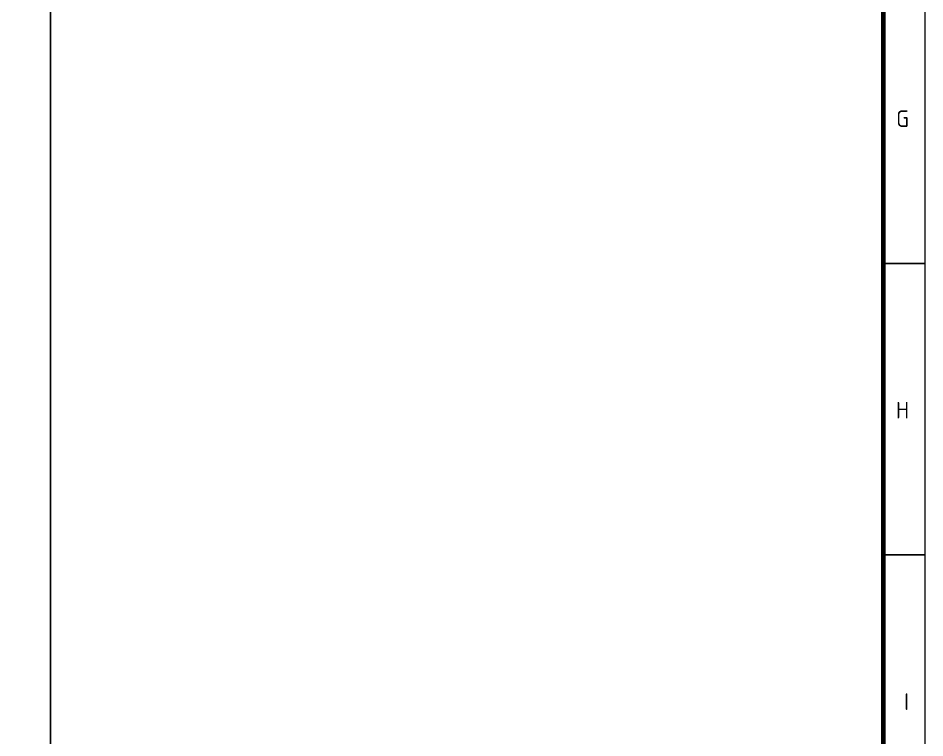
# Model space of a CAD drawing. Header units: inches. Extents: x 735 to 7643, y 526 to 1733.
# Drawn here: x 2023.2 to 2312.4, y 931.1 to 1160.6 of the extents above; entities that cross this region are included whole.
import ezdxf

# ---------------------------------------------------------------- set-up
doc = ezdxf.new("R2010")
doc.units = ezdxf.units.IN
doc.header["$MEASUREMENT"] = 0
doc.layers.add('TEG BORDER', color=7, linetype='Continuous')
doc.styles.add('TEG BORDER', font='isocp.shx')

# ---------------------------------------------------------------- blocks, each defined once
blk = doc.blocks.new('TEG BORDER A2')
for p, q in [((594, 175), (589, 175)), ((594, 140), (589, 140))]:
    blk.add_line(p, q)
at = {"color": 5, "lineweight": 15}
blk.add_lwpolyline([(0, 420), (594, 420), (594, 0), (0, 0)], close=True, dxfattribs=at)
at = {"lineweight": 100}
blk.add_lwpolyline([(5, 415), (589, 415), (589, 5), (5, 5)], close=True, dxfattribs=at)
at = {"layer": 'TEG BORDER'}
blk.add_line((489, 116), (489, 415), dxfattribs=at)
at = {"char_height": 2, "attachment_point": 3, "style": 'TEG BORDER'}
for s, insert in [('G', (592.09, 193.39)), ('H', (592.09, 158.39)), ('I', (592.09, 123.39))]:
    blk.add_mtext_dynamic_manual_height_columns(s, width=2, gutter_width=1, heights=[0], dxfattribs=dict(at, insert=insert))

msp = doc.modelspace()

# ---------------------------------------------------------------- block references
at = {"color": 8, "lineweight": 20, "xscale": 2.6554, "yscale": 2.6554, "zscale": 2.6554}
msp.add_blockref('TEG BORDER A2', (735.08, 617.66), dxfattribs=at)

doc.saveas('drawing.dxf')
